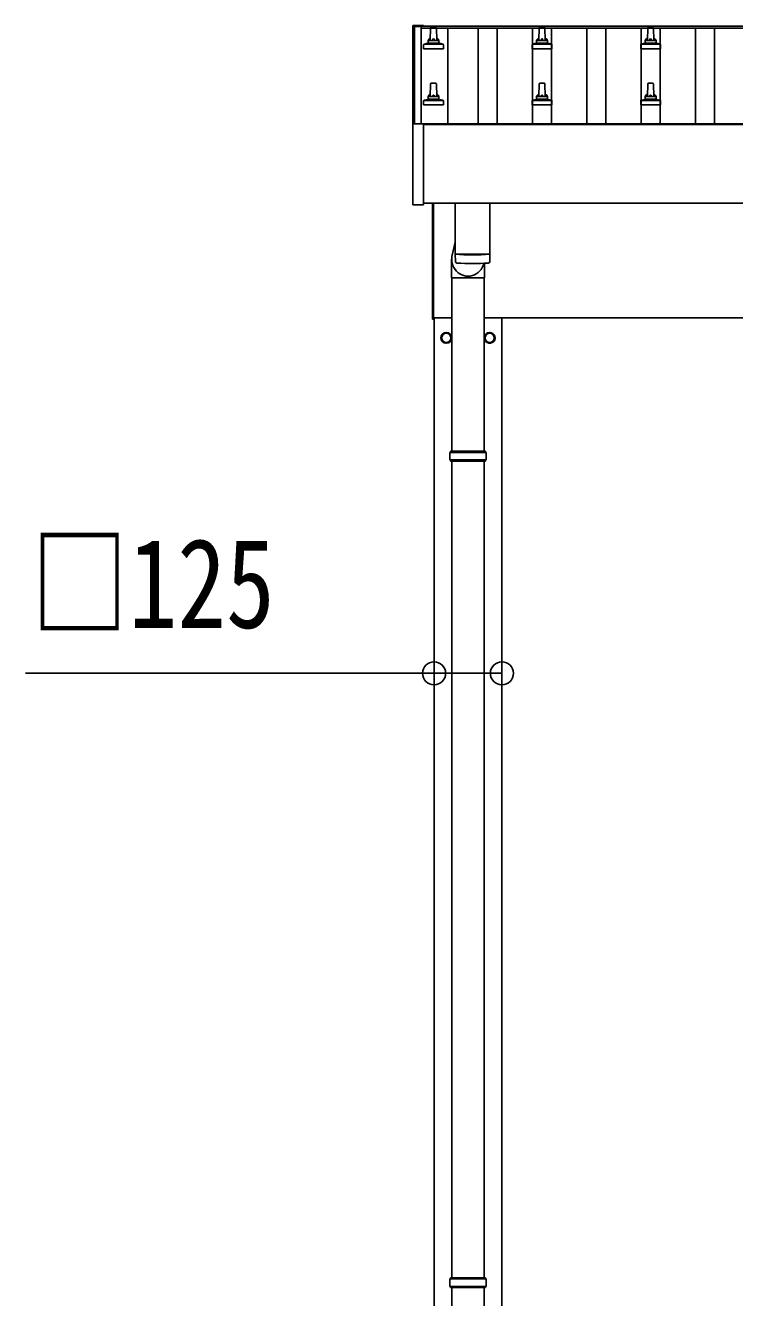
# Model space of a CAD drawing. Units: millimetres, scale not verified. Extents: x -21025 to 21025, y -14850 to 14850.
# Drawn here: x -18850 to -17544, y -9015 to -6671 of the extents above; entities that cross this region are included whole.
import ezdxf
from ezdxf.enums import TextEntityAlignment as Align

# ---------------------------------------------------------------- set-up
doc = ezdxf.new("R2010")
doc.units = ezdxf.units.MM
doc.header["$LTSCALE"] = 60
for name, color, linetype in [('0-5_YKK_13', 4, 'Continuous'), ('0-6_YKK_A1', 4, 'Continuous'), ('0-7_YKK_D', 6, 'Continuous')]:
    doc.layers.add(name, color=color, linetype=linetype)
doc.styles.add('ＭＳ ゴシック', font='')
doc.styles.get('ＭＳ ゴシック').set_extended_font_data('MS Gothic')

msp = doc.modelspace()

# ---------------------------------------------------------------- linework, layer by layer
at = {"layer": '0-5_YKK_13'}
for p, q in [((-18136.7, -6671.89), (-18136.7, -6672.49)), ((-18136.7, -6671.89), (-18136.7, -6672.49)), ((-18136.7, -6672.49), (-18136.7, -6853.16)), ((-18136.7, -6672.49), (-18136.7, -6853.16)), ((-18135.7, -6671.37), (-18117.7, -6671.37)), ((-18135.7, -6671.37), (-18117.7, -6671.37)), ((-18116.7, -6672.55), (-18116.7, -6671.89)), ((-18116.7, -6672.55), (-18116.7, -6671.89)), ((-18116.7, -6672.55), (-18116.7, -6672.49)), ((-18116.7, -6672.55), (-18116.7, -6672.49)), ((-18104.4, -6699.07), (-18103.67, -6675.55)), ((-18102.68, -6674.57), (-18094.13, -6674.57)), ((-18093.13, -6675.55), (-18092.4, -6699.07)), ((-17904.4, -6699.07), (-17903.67, -6675.55)), ((-17902.68, -6674.57), (-17894.13, -6674.57)), ((-17893.13, -6675.55), (-17892.4, -6699.07)), ((-17704.4, -6699.07), (-17703.67, -6675.55)), ((-17702.68, -6674.57), (-17694.13, -6674.57)), ((-17693.13, -6675.55), (-17692.4, -6699.07)), ((-18108.4, -6703.29), (-18108.4, -6699.07)), ((-18107.4, -6699.07), (-18089.4, -6699.07)), ((-18088.4, -6703.29), (-18088.4, -6699.07)), ((-17908.4, -6703.29), (-17908.4, -6699.07)), ((-17907.4, -6699.07), (-17889.4, -6699.07)), ((-17888.4, -6703.29), (-17888.4, -6699.07)), ((-17708.4, -6703.29), (-17708.4, -6699.07)), ((-17707.4, -6699.07), (-17689.4, -6699.07)), ((-17688.4, -6703.29), (-17688.4, -6699.07)), ((-18116.65, -6714.57), (-18116.65, -6706.86)), ((-18080.15, -6714.57), (-18116.65, -6714.57)), ((-18116.27, -6706.07), (-18080.53, -6706.07)), ((-18115.89, -6705.89), (-18109.17, -6704.26)), ((-18108.78, -6704.07), (-18088.02, -6704.07)), ((-18080.92, -6705.89), (-18087.64, -6704.26)), ((-18080.15, -6714.57), (-18080.15, -6706.86)), ((-17916.65, -6714.57), (-17916.65, -6706.86)), ((-17880.15, -6714.57), (-17916.65, -6714.57)), ((-17916.27, -6706.07), (-17880.53, -6706.07)), ((-17915.89, -6705.89), (-17909.17, -6704.26)), ((-17908.78, -6704.07), (-17888.02, -6704.07)), ((-17880.92, -6705.89), (-17887.64, -6704.26)), ((-17880.15, -6714.57), (-17880.15, -6706.86)), ((-17716.65, -6714.57), (-17716.65, -6706.86)), ((-17680.15, -6714.57), (-17716.65, -6714.57)), ((-17716.27, -6706.07), (-17680.53, -6706.07)), ((-17715.89, -6705.89), (-17709.17, -6704.26)), ((-17708.78, -6704.07), (-17688.02, -6704.07)), ((-17680.92, -6705.89), (-17687.64, -6704.26)), ((-17680.15, -6714.57), (-17680.15, -6706.86)), ((-18104.4, -6802.41), (-18103.67, -6778.88)), ((-18102.68, -6777.91), (-18094.13, -6777.91)), ((-18093.13, -6778.88), (-18092.4, -6802.41)), ((-17904.4, -6802.41), (-17903.67, -6778.88)), ((-17902.68, -6777.91), (-17894.13, -6777.91)), ((-17893.13, -6778.88), (-17892.4, -6802.41)), ((-17704.4, -6802.41), (-17703.67, -6778.88)), ((-17702.68, -6777.91), (-17694.13, -6777.91)), ((-17693.13, -6778.88), (-17692.4, -6802.41)), ((-18116.65, -6817.91), (-18116.65, -6810.19)), ((-18080.15, -6817.91), (-18116.65, -6817.91)), ((-18116.27, -6809.41), (-18080.53, -6809.41)), ((-18115.89, -6809.22), (-18109.17, -6807.59)), ((-18108.78, -6807.41), (-18088.02, -6807.41)), ((-18108.4, -6806.62), (-18108.4, -6802.41)), ((-18107.4, -6802.41), (-18089.4, -6802.41)), ((-18088.4, -6806.62), (-18088.4, -6802.41)), ((-18080.92, -6809.22), (-18087.64, -6807.59)), ((-18080.15, -6817.91), (-18080.15, -6810.19)), ((-17916.65, -6817.91), (-17916.65, -6810.19)), ((-17880.15, -6817.91), (-17916.65, -6817.91)), ((-17916.27, -6809.41), (-17880.53, -6809.41)), ((-17915.89, -6809.22), (-17909.17, -6807.59)), ((-17908.78, -6807.41), (-17888.02, -6807.41)), ((-17908.4, -6806.62), (-17908.4, -6802.41)), ((-17907.4, -6802.41), (-17889.4, -6802.41)), ((-17888.4, -6806.62), (-17888.4, -6802.41)), ((-17880.92, -6809.22), (-17887.64, -6807.59)), ((-17880.15, -6817.91), (-17880.15, -6810.19)), ((-17716.65, -6817.91), (-17716.65, -6810.19)), ((-17680.15, -6817.91), (-17716.65, -6817.91)), ((-17716.27, -6809.41), (-17680.53, -6809.41)), ((-17715.89, -6809.22), (-17709.17, -6807.59)), ((-17708.78, -6807.41), (-17688.02, -6807.41)), ((-17708.4, -6806.62), (-17708.4, -6802.41)), ((-17707.4, -6802.41), (-17689.4, -6802.41)), ((-17688.4, -6806.62), (-17688.4, -6802.41)), ((-17680.92, -6809.22), (-17687.64, -6807.59)), ((-17680.15, -6817.91), (-17680.15, -6810.19)), ((-18136.7, -6853.16), (-18136.7, -7001.16)), ((-18135.7, -6852.66), (-18136.2, -6852.66)), ((-18117.7, -6852.66), (-18135.7, -6852.66)), ((-18117.2, -6852.66), (-18117.7, -6852.66)), ((-18116.7, -7001.16), (-18116.7, -6853.16)), ((-18136.2, -7001.66), (-18117.2, -7001.66)), ((-18100.4, -7212.5), (-18100.4, -6999.03)), ((-18098.4, -6999.03), (-18098.4, -7212.5)), ((-18058.4, -6999.03), (-18058.4, -7092.01)), ((-17994.4, -6999.03), (-17994.4, -7092.01)), ((-18058.4, -7070.76), (-18064.17, -7094.7)), ((-18058.2, -7105.99), (-18058.43, -7093.01)), ((-18053.93, -7092.29), (-18053.91, -7093.29)), ((-17998.88, -7092.29), (-17998.89, -7093.29)), ((-17994.37, -7093.01), (-17994.6, -7105.99)), ((-18065.05, -7136.52), (-18065.05, -7101.85)), ((-18004.75, -7136.52), (-18004.75, -7109.51)), ((-18065.05, -7136.52), (-18034.9, -7136.52)), ((-18064.9, -7136.52), (-18064.9, -7456)), ((-18004.75, -7136.52), (-18034.9, -7136.52)), ((-18004.9, -7136.52), (-18004.9, -7456)), ((-18098.4, -7212.5), (-18100.4, -7212.5)), ((-18066.3, -7246.75), (-18066.4, -7246.75)), ((-18066.3, -7247.25), (-18066.4, -7247.25)), ((-17986.3, -7246.75), (-17986.4, -7246.75)), ((-17986.3, -7247.25), (-17986.4, -7247.25)), ((-18001.9, -7458), (-18067.9, -7458)), ((-18001.9, -7472), (-18067.9, -7472)), ((-18002.9, -7456), (-18066.9, -7456)), ((-18066.9, -7456), (-18066.9, -7458)), ((-18066.9, -7474), (-18066.9, -7472)), ((-18002.9, -7474), (-18066.9, -7474)), ((-18064.9, -7474), (-18064.9, -8978.5)), ((-18004.9, -7474), (-18004.9, -8978.5)), ((-18002.9, -7456), (-18002.9, -7458)), ((-18002.9, -7474), (-18002.9, -7472)), ((-18001.9, -8980.49), (-18067.9, -8980.49)), ((-18001.9, -8994.49), (-18067.9, -8994.49)), ((-18002.9, -8978.49), (-18066.9, -8978.49)), ((-18066.9, -8978.49), (-18066.9, -8980.49)), ((-18066.9, -8996.49), (-18066.9, -8994.49)), ((-18002.9, -8996.49), (-18066.9, -8996.49)), ((-18064.9, -8996.49), (-18064.9, -10501)), ((-18004.9, -8996.49), (-18004.9, -10501)), ((-18002.9, -8978.49), (-18002.9, -8980.49)), ((-18002.9, -8996.49), (-18002.9, -8994.49))]:
    msp.add_line(p, q, dxfattribs=at)
for points in [[(-18136.7, -6671.89), (-18136.67, -6671.7), (-18136.59, -6671.57), (-18136.51, -6671.49), (-18136.42, -6671.43), (-18136.34, -6671.4), (-18136.29, -6671.39), (-18136.25, -6671.39), (-18136.21, -6671.38), (-18136.02, -6671.37), (-18135.84, -6671.37), (-18135.7, -6671.37)], [(-18136.7, -6671.89), (-18136.67, -6671.7), (-18136.59, -6671.57), (-18136.51, -6671.49), (-18136.42, -6671.43), (-18136.34, -6671.4), (-18136.29, -6671.39), (-18136.25, -6671.39), (-18136.21, -6671.38), (-18136.02, -6671.37), (-18135.84, -6671.37), (-18135.7, -6671.37)], [(-18117.7, -6671.37), (-18117.51, -6671.37), (-18117.34, -6671.37), (-18117.2, -6671.38), (-18117.13, -6671.39), (-18117.07, -6671.4), (-18116.98, -6671.44), (-18116.85, -6671.54), (-18116.76, -6671.67), (-18116.75, -6671.69)], [(-18117.7, -6671.37), (-18117.51, -6671.37), (-18117.34, -6671.37), (-18117.2, -6671.38), (-18117.13, -6671.39), (-18117.07, -6671.4), (-18116.98, -6671.44), (-18116.85, -6671.54), (-18116.76, -6671.67), (-18116.75, -6671.69)]]:
    msp.add_lwpolyline(points, dxfattribs=at)
for points in [[(-18074.9, -7237.19), (-18083.4, -7242.09), (-18083.4, -7251.91), (-18074.9, -7256.81), (-18066.4, -7251.91), (-18066.4, -7242.09)], [(-17994.9, -7237.19), (-18003.4, -7242.09), (-18003.4, -7251.91), (-17994.9, -7256.81), (-17986.4, -7251.91), (-17986.4, -7242.09)]]:
    msp.add_lwpolyline(points, close=True, dxfattribs=at)
for centre, radius in [((-18074.9, -7247), 10), ((-18074.9, -7247), 8.5), ((-17994.9, -7247), 8.5)]:
    msp.add_circle(centre, radius, dxfattribs=at)
for centre, radius, start, end in [((-18117.2, -6671.89), 0.499, 0.00068, 23.5008), ((-18117.2, -6671.89), 0.499, 0.00068, 23.5008), ((-18102.68, -6675.57), 1, 90, 178.60509), ((-18094.13, -6675.57), 1, 1.39491, 90), ((-17902.68, -6675.57), 1, 90, 178.60509), ((-17894.13, -6675.57), 1, 1.39491, 90), ((-17702.68, -6675.57), 1, 90, 178.60509), ((-17694.13, -6675.57), 1, 1.39491, 90), ((-18104.32, -6699.71), 4.13, 90, 171.17633), ((-18107.4, -6700.07), 1, 90, 180), ((-18095.07, -6699.07), 4.83, 133.60282, 180), ((-18101.73, -6699.07), 4.83, 0, 46.39718), ((-18092.49, -6699.71), 4.13, 8.82367, 90), ((-18089.4, -6700.07), 1, 0, 90), ((-17904.32, -6699.71), 4.13, 90, 171.17633), ((-17907.4, -6700.07), 1, 90, 180), ((-17895.07, -6699.07), 4.83, 133.60282, 180), ((-17901.73, -6699.07), 4.83, 0, 46.39718), ((-17892.49, -6699.71), 4.13, 8.82367, 90), ((-17889.4, -6700.07), 1, 0, 90), ((-17704.32, -6699.71), 4.13, 90, 171.17633), ((-17707.4, -6700.07), 1, 90, 180), ((-17695.07, -6699.07), 4.83, 133.60282, 180), ((-17701.73, -6699.07), 4.83, 0, 46.39718), ((-17692.49, -6699.71), 4.13, 8.82367, 90), ((-17689.4, -6700.07), 1, 0, 90), ((-18115.65, -6706.86), 1, 103.62699, 180), ((-18109.4, -6703.29), 1, 283.62699, 0), ((-18087.4, -6703.29), 1, 180, 256.37301), ((-18081.15, -6706.86), 1, 0, 76.37301), ((-17915.65, -6706.86), 1, 103.62699, 180), ((-17909.4, -6703.29), 1, 283.62699, 0), ((-17887.4, -6703.29), 1, 180, 256.37301), ((-17881.15, -6706.86), 1, 0, 76.37301), ((-17715.65, -6706.86), 1, 103.62699, 180), ((-17709.4, -6703.29), 1, 283.62699, 0), ((-17687.4, -6703.29), 1, 180, 256.37301), ((-17681.15, -6706.86), 1, 0, 76.37301), ((-18102.68, -6778.91), 1, 90, 178.60509), ((-18094.13, -6778.91), 1, 1.39491, 90), ((-17902.68, -6778.91), 1, 90, 178.60509), ((-17894.13, -6778.91), 1, 1.39491, 90), ((-17702.68, -6778.91), 1, 90, 178.60509), ((-17694.13, -6778.91), 1, 1.39491, 90), ((-18115.65, -6810.19), 1, 103.62699, 180), ((-18109.4, -6806.62), 1, 283.62699, 0), ((-18104.32, -6803.04), 4.13, 90, 171.17633), ((-18107.4, -6803.41), 1, 90, 180), ((-18095.07, -6802.41), 4.83, 133.60282, 180), ((-18101.73, -6802.41), 4.83, 0, 46.39718), ((-18092.49, -6803.04), 4.13, 8.82367, 90), ((-18089.4, -6803.41), 1, 0, 90), ((-18087.4, -6806.62), 1, 180, 256.37301), ((-18081.15, -6810.19), 1, 0, 76.37301), ((-17915.65, -6810.19), 1, 103.62699, 180), ((-17909.4, -6806.62), 1, 283.62699, 0), ((-17904.32, -6803.04), 4.13, 90, 171.17633), ((-17907.4, -6803.41), 1, 90, 180), ((-17895.07, -6802.41), 4.83, 133.60282, 180), ((-17901.73, -6802.41), 4.83, 0, 46.39718), ((-17892.49, -6803.04), 4.13, 8.82367, 90), ((-17889.4, -6803.41), 1, 0, 90), ((-17887.4, -6806.62), 1, 180, 256.37301), ((-17881.15, -6810.19), 1, 0, 76.37301), ((-17715.65, -6810.19), 1, 103.62699, 180), ((-17709.4, -6806.62), 1, 283.62699, 0), ((-17704.32, -6803.04), 4.13, 90, 171.17633), ((-17707.4, -6803.41), 1, 90, 180), ((-17695.07, -6802.41), 4.83, 133.60282, 180), ((-17701.73, -6802.41), 4.83, 0, 46.39718), ((-17692.49, -6803.04), 4.13, 8.82367, 90), ((-17689.4, -6803.41), 1, 0, 90), ((-17687.4, -6806.62), 1, 180, 256.37301), ((-17681.15, -6810.19), 1, 0, 76.37301), ((-18136.2, -6853.16), 0.5, 90, 180), ((-18117.2, -6853.16), 0.5, 0, 90), ((-18136.2, -7001.16), 0.5, 180, 270), ((-18117.2, -7001.16), 0.5, 270, 0), ((-18026.4, -6612.27), 480.8, 266.18381, 273.81619), ((-18026.4, -6613.27), 480.8, 266.18381, 273.81619), ((-18054.78, -7105.75), 3.43, 183.91307, 262.91645), ((-18026.41, -6590.29), 519.67, 266.82357, 273.17802), ((-17998.02, -7105.75), 3.43, 277.00994, 356.09787), ((-18074.9, -7247), 8.6, 111.25399, 128.74601), ((-18074.9, -7247), 8.6, 51.25399, 68.74601), ((-17994.9, -7247), 10, 202.31993, 150.63161), ((-17994.9, -7247), 8.6, 111.25399, 128.74601), ((-17994.9, -7247), 8.6, 51.25399, 68.74601), ((-18074.9, -7247), 8.6, 171.25399, 188.74601), ((-18074.9, -7247), 8.6, 231.25399, 248.74601), ((-18074.9, -7247), 8.6, 291.25399, 308.74601), ((-18074.9, -7247), 8.6, 1.66581, 8.74601), ((-18074.9, -7247), 8.6, 351.25399, 358.33419), ((-17994.9, -7247), 8.6, 171.25399, 188.74601), ((-17994.9, -7247), 8.6, 231.25399, 248.74601), ((-17994.9, -7247), 8.6, 291.25399, 308.74601), ((-17994.9, -7247), 8.6, 1.66581, 8.74601), ((-17994.9, -7247), 8.6, 351.25399, 358.33419), ((-18019.15, -7465), 49.25, 171.82876, 180.00002), ((-18019.15, -7465), 49.25, 180.00002, 188.17127), ((-18050.65, -7465), 49.25, 359.99998, 8.17124), ((-18050.65, -7465), 49.25, 351.82873, 359.99998), ((-18019.15, -8987.49), 49.25, 171.82876, 180.00002), ((-18019.15, -8987.49), 49.25, 180.00002, 188.17127), ((-18050.65, -8987.49), 49.25, 359.99998, 8.17124), ((-18050.65, -8987.49), 49.25, 351.82873, 359.99998)]:
    msp.add_arc(centre, radius, start, end, dxfattribs=at)
msp.add_ellipse((-18034.9, -7101.85), major_axis=(0, -31.56), ratio=0.952301, start_param=4.4448833, end_param=7.6077496, dxfattribs=at)
at = {"layer": '0-6_YKK_A1'}
for p, q in [((-18133.4, -6673.52), (-18121.4, -6673.52)), ((-18133.4, -6852.66), (-18133.4, -6673.52)), ((-18121.4, -6672.55), (-10320.9, -6672.55)), ((-18121.4, -6672.55), (-18121.4, -6676.14)), ((-18121.4, -6673.52), (-18121.4, -6852.66)), ((-18121.4, -6676.14), (-10298.4, -6676.14)), ((-18071.9, -6676.14), (-18071.9, -6852.6)), ((-18015.9, -6852.6), (-18015.9, -6676.14)), ((-17980.9, -6852.6), (-17980.9, -6676.14)), ((-17915.9, -6852.6), (-17915.9, -6676.14)), ((-17880.9, -6852.6), (-17880.9, -6676.14)), ((-17815.9, -6852.6), (-17815.9, -6676.14)), ((-17780.9, -6852.6), (-17780.9, -6676.14)), ((-17715.9, -6852.6), (-17715.9, -6676.14)), ((-17680.9, -6852.6), (-17680.9, -6676.14)), ((-17615.9, -6852.6), (-17615.9, -6676.14)), ((-17580.9, -6852.6), (-17580.9, -6676.14)), ((-18121.4, -6852.6), (-12108.4, -6852.6)), ((-18116.7, -6854.15), (-12108.4, -6854.15)), ((-12108.4, -6999.03), (-18116.7, -6999.03)), ((-18098.4, -7210), (-18064.9, -7210)), ((-18097.4, -7210), (-18097.4, -11210)), ((-12113.4, -7210), (-18004.9, -7210)), ((-17972.4, -11210), (-17972.4, -7210))]:
    msp.add_line(p, q, dxfattribs=at)
at = {"layer": '0-7_YKK_D'}
msp.add_lwpolyline([(-17972.4, -7865), (-18097.4, -7865), (-18850.4, -7865)], dxfattribs=at)
for centre in [(-18097.4, -7865), (-17972.4, -7865)]:
    msp.add_circle(centre, 21.25, dxfattribs=at)

# ---------------------------------------------------------------- texts
at = {"layer": '0-7_YKK_D', "style": 'ＭＳ ゴシック', "width": 0.8}
msp.add_text('□125', height=165, dxfattribs=at).set_placement((-18840.4, -7831), align=Align.BOTTOM_LEFT)

doc.saveas('drawing.dxf')
